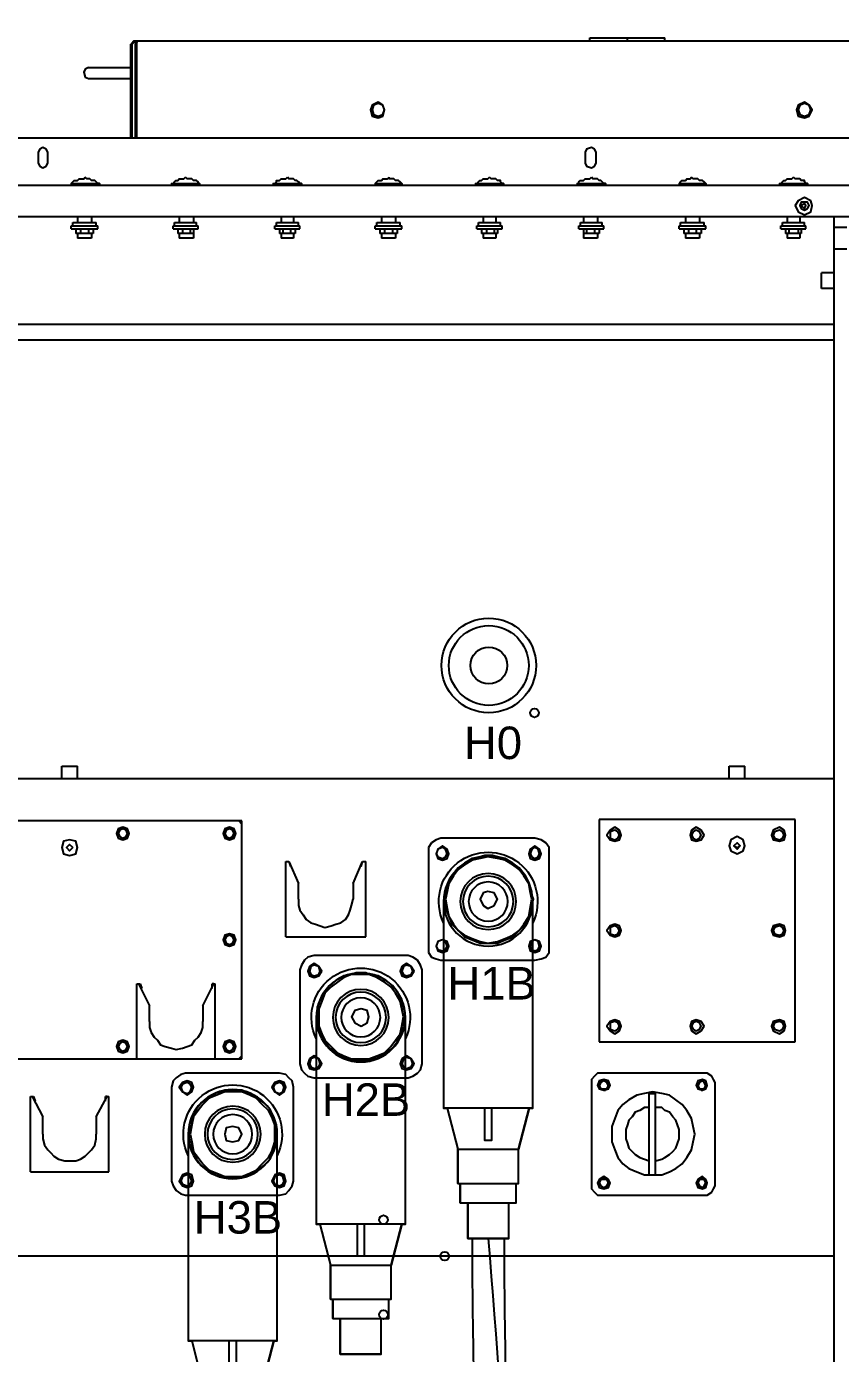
# Model space of a CAD drawing. Header units: feet. Extents: x -17 to 453, y -41 to 31.
# Drawn here: x 22.675 to 23.975, y 18.319 to 20.438 of the extents above; entities that cross this region are included whole.
import ezdxf
from ezdxf.enums import TextEntityAlignment as Align

# ---------------------------------------------------------------- set-up
doc = ezdxf.new("R2018")
doc.units = ezdxf.units.FT
doc.header["$MEASUREMENT"] = 0
for name, color, linetype in [('1', 7, 'Continuous'), ('E-CABL-ACMV', 1, 'AC_CABLE'), ('E-CABL-GND', 3, 'Continuous'), ('E-DETL', 1, 'Continuous'), ('E-EQPM', 253, 'Continuous'), ('E-EQPM-HRDW', 16, 'Continuous'), ('G-ANNO-DIMS', 1, 'Continuous'), ('G-ANNO-TEXT', 1, 'Continuous')]:
    doc.layers.add(name, color=color, linetype=linetype)
doc.styles.add('NEI-A', font='arial.ttf')
doc.styles.get("Standard").update_dxf_attribs({"font": 'arial.ttf'})
doc.linetypes.add('AC_CABLE', pattern='A,1,-0.2,["AC",Standard,S=0.1,R=0,X=-0.1,Y=-0.05],-0.2', length=1.4)

# ---------------------------------------------------------------- blocks, each defined once
blk = doc.blocks.new('A$C2E00526A')
at = {"layer": 'E-EQPM', "linetype": 'Continuous'}
for points in [[(50.099, 102.396), (50.099, 102.512)], [(50.099, 102.512), (52.876, 102.512)], [(51.487, 102.396), (51.487, 102.512)], [(51.487, 102.396), (51.487, 102.512)], [(52.876, 102.396), (52.876, 102.512)], [(33.264, 102.396), (33.264, 102.396), (33.149, 102.28)], [(33.149, 98.809), (33.149, 102.28)], [(33.264, 102.338), (33.264, 102.338), (33.206, 102.28)], [(33.206, 98.809), (33.206, 102.28)], [(33.264, 102.396), (66.991, 102.396)], [(33.38, 102.338), (33.264, 102.338)], [(33.322, 102.338), (33.322, 102.28)], [(33.322, 98.809), (33.322, 102.28)], [(33.38, 102.396), (33.38, 102.338)], [(33.38, 98.809), (33.38, 102.338)], [(50.099, 102.396), (52.876, 102.396)], [(50.504, 102.396), (50.504, 102.396)], [(52.471, 102.396), (52.471, 102.396)], [(31.587, 101.413), (31.587, 101.413), (31.471, 101.355), (31.413, 101.239), (31.471, 101.065), (31.587, 101.008)], [(31.587, 101.413), (33.149, 101.413)], [(31.587, 101.008), (33.149, 101.008)], [(42.52, 99.851), (42.52, 99.851), (42.463, 100.024), (42.289, 100.14), (42.058, 100.024), (42, 99.851), (42.058, 99.619), (42.289, 99.561), (42.463, 99.619), (42.52, 99.851)], [(42.52, 99.851), (42.52, 99.851), (42.463, 100.024), (42.289, 100.082), (42.115, 100.024), (42.058, 99.851), (42.115, 99.677), (42.289, 99.619), (42.463, 99.677), (42.52, 99.851)], [(58.314, 99.851), (58.314, 99.851), (58.198, 100.024), (58.024, 100.14), (57.793, 100.024), (57.735, 99.851), (57.793, 99.619), (58.024, 99.561), (58.198, 99.619), (58.314, 99.851)], [(58.256, 99.851), (58.256, 99.851), (58.198, 100.024), (58.024, 100.082), (57.851, 100.024), (57.793, 99.851), (57.851, 99.677), (58.024, 99.619), (58.198, 99.677), (58.256, 99.851)], [(91.578, 98.809), (8.678, 98.809)], [(30.082, 98.289), (30.082, 98.289), (30.025, 98.404), (29.909, 98.462), (29.793, 98.404), (29.735, 98.289)], [(29.735, 98.289), (29.735, 97.884)], [(30.082, 97.884), (30.082, 98.289)], [(50.33, 98.289), (50.33, 98.289), (50.272, 98.404), (50.157, 98.462), (49.983, 98.404), (49.925, 98.289)], [(49.925, 98.289), (49.925, 97.884)], [(50.33, 97.884), (50.33, 98.289)], [(29.735, 97.884), (29.735, 97.884), (29.793, 97.768), (29.909, 97.71), (30.025, 97.768), (30.082, 97.884)], [(49.925, 97.884), (49.925, 97.884), (49.983, 97.768), (50.157, 97.71), (50.272, 97.768), (50.33, 97.884)], [(11.859, 97.074), (88.396, 97.074)], [(30.95, 97.132), (30.95, 97.132), (30.95, 97.132), (31.008, 97.189), (31.066, 97.247), (31.124, 97.247), (31.182, 97.247), (31.239, 97.305), (31.297, 97.305), (31.355, 97.305), (31.413, 97.305), (31.471, 97.363)], [(30.95, 97.132), (30.95, 97.074)], [(30.95, 97.132), (31.992, 97.132)], [(31.992, 97.132), (31.992, 97.132), (31.934, 97.132), (31.876, 97.189), (31.818, 97.247), (31.76, 97.247), (31.702, 97.247), (31.644, 97.305), (31.644, 97.305), (31.587, 97.305), (31.529, 97.305), (31.471, 97.363)], [(31.992, 97.132), (31.992, 97.074)], [(34.653, 97.132), (34.653, 97.132), (34.711, 97.132), (34.768, 97.189), (34.826, 97.247), (34.884, 97.247), (34.884, 97.247), (34.942, 97.305), (35, 97.305), (35.058, 97.305), (35.115, 97.305), (35.173, 97.363)], [(34.653, 97.132), (34.653, 97.074)], [(34.653, 97.132), (35.694, 97.132)], [(35.694, 97.132), (35.694, 97.132), (35.636, 97.132), (35.636, 97.189), (35.578, 97.247), (35.52, 97.247), (35.463, 97.247), (35.405, 97.305), (35.347, 97.305), (35.289, 97.305), (35.231, 97.305), (35.173, 97.363)], [(35.694, 97.132), (35.694, 97.074)], [(38.413, 97.132), (38.413, 97.132), (38.471, 97.132), (38.529, 97.189), (38.529, 97.247), (38.587, 97.247), (38.644, 97.247), (38.702, 97.305), (38.76, 97.305), (38.818, 97.305), (38.876, 97.305), (38.934, 97.363)], [(38.413, 97.132), (38.413, 97.074)], [(38.413, 97.132), (39.454, 97.132)], [(39.454, 97.132), (39.454, 97.132), (39.396, 97.132), (39.339, 97.189), (39.281, 97.247), (39.281, 97.247), (39.223, 97.247), (39.165, 97.305), (39.107, 97.305), (39.049, 97.305), (38.991, 97.305), (38.934, 97.363)], [(39.454, 97.132), (39.454, 97.074)], [(42.173, 97.132), (42.173, 97.132), (42.173, 97.132), (42.231, 97.189), (42.289, 97.247), (42.347, 97.247), (42.405, 97.247), (42.463, 97.305), (42.52, 97.305), (42.578, 97.305), (42.636, 97.305), (42.694, 97.363)], [(42.173, 97.132), (42.173, 97.074)], [(42.173, 97.132), (43.157, 97.132)], [(43.157, 97.132), (43.157, 97.132), (43.157, 97.132), (43.099, 97.189), (43.041, 97.247), (42.983, 97.247), (42.925, 97.247), (42.867, 97.305), (42.81, 97.305), (42.752, 97.305), (42.694, 97.305), (42.694, 97.363)], [(43.157, 97.132), (43.157, 97.074)], [(45.876, 97.132), (45.876, 97.132), (45.934, 97.132), (45.991, 97.189), (46.049, 97.247), (46.049, 97.247), (46.107, 97.247), (46.165, 97.305), (46.223, 97.305), (46.281, 97.305), (46.339, 97.305), (46.396, 97.363)], [(45.876, 97.132), (45.876, 97.074)], [(45.876, 97.132), (46.917, 97.132)], [(46.917, 97.132), (46.917, 97.132), (46.859, 97.132), (46.801, 97.189), (46.801, 97.247), (46.743, 97.247), (46.686, 97.247), (46.628, 97.305), (46.57, 97.305), (46.512, 97.305), (46.454, 97.305), (46.396, 97.363)], [(46.917, 97.132), (46.917, 97.074)], [(49.636, 97.132), (49.636, 97.132), (49.694, 97.132), (49.694, 97.189), (49.752, 97.247), (49.81, 97.247), (49.867, 97.247), (49.925, 97.305), (49.983, 97.305), (50.041, 97.305), (50.099, 97.305), (50.157, 97.363)], [(49.636, 97.132), (49.636, 97.074)], [(49.636, 97.132), (50.677, 97.132)], [(50.677, 97.132), (50.677, 97.132), (50.62, 97.132), (50.562, 97.189), (50.504, 97.247), (50.446, 97.247), (50.446, 97.247), (50.388, 97.305), (50.33, 97.305), (50.272, 97.305), (50.215, 97.305), (50.157, 97.363)], [(50.677, 97.132), (50.677, 97.074)], [(53.396, 97.132), (53.396, 97.132), (53.396, 97.132), (53.454, 97.189), (53.512, 97.247), (53.57, 97.247), (53.628, 97.247), (53.686, 97.305), (53.743, 97.305), (53.743, 97.305), (53.801, 97.305), (53.859, 97.363)], [(53.396, 97.132), (53.396, 97.074)], [(53.396, 97.132), (54.38, 97.132)], [(54.38, 97.132), (54.38, 97.132), (54.38, 97.132), (54.322, 97.189), (54.264, 97.247), (54.206, 97.247), (54.148, 97.247), (54.091, 97.305), (54.033, 97.305), (53.975, 97.305), (53.917, 97.305), (53.859, 97.363)], [(54.38, 97.132), (54.38, 97.074)], [(57.099, 97.132), (57.099, 97.132), (57.157, 97.132), (57.215, 97.189), (57.272, 97.247), (57.272, 97.247), (57.33, 97.247), (57.388, 97.305), (57.446, 97.305), (57.504, 97.305), (57.562, 97.305), (57.619, 97.363)], [(57.099, 97.132), (57.099, 97.074)], [(57.099, 97.132), (58.14, 97.132)], [(58.14, 97.132), (58.14, 97.132), (58.082, 97.132), (58.024, 97.189), (58.024, 97.247), (57.967, 97.247), (57.909, 97.247), (57.851, 97.305), (57.793, 97.305), (57.735, 97.305), (57.677, 97.305), (57.619, 97.363)], [(58.14, 97.132), (58.14, 97.074)], [(58.314, 96.322), (58.314, 96.322), (58.256, 96.495), (58.024, 96.611), (57.793, 96.495), (57.677, 96.322), (57.793, 96.09), (58.024, 95.975), (58.256, 96.09), (58.314, 96.322)], [(58.198, 96.322), (58.198, 96.322), (58.14, 96.437), (58.024, 96.437), (57.909, 96.437), (57.851, 96.322), (57.909, 96.206), (58.024, 96.148), (58.14, 96.206), (58.198, 96.322)], [(58.082, 96.322), (58.082, 96.322), (58.024, 96.38), (57.909, 96.322), (58.024, 96.206), (58.082, 96.322)], [(11.917, 95.917), (88.338, 95.917)], [(31.008, 95.57), (31.008, 95.685)], [(31.008, 95.685), (31.876, 95.685)], [(31.182, 95.917), (31.182, 95.685)], [(31.702, 95.917), (31.702, 95.685)], [(31.876, 95.57), (31.876, 95.685)], [(34.768, 95.57), (34.768, 95.685)], [(34.768, 95.685), (35.578, 95.685)], [(34.942, 95.917), (34.942, 95.685)], [(35.463, 95.917), (35.463, 95.685)], [(35.578, 95.57), (35.578, 95.685)], [(38.529, 95.57), (38.529, 95.685)], [(38.529, 95.685), (39.339, 95.685)], [(38.702, 95.917), (38.702, 95.685)], [(39.165, 95.917), (39.165, 95.685)], [(39.339, 95.57), (39.339, 95.685)], [(42.231, 95.57), (42.231, 95.685)], [(42.231, 95.685), (43.099, 95.685)], [(42.405, 95.917), (42.405, 95.685)], [(42.925, 95.917), (42.925, 95.685)], [(43.099, 95.57), (43.099, 95.685)], [(45.991, 95.57), (45.991, 95.685)], [(45.991, 95.685), (46.801, 95.685)], [(46.165, 95.917), (46.165, 95.685)], [(46.628, 95.917), (46.628, 95.685)], [(46.801, 95.57), (46.801, 95.685)], [(49.752, 95.57), (49.752, 95.685)], [(49.752, 95.685), (50.562, 95.685)], [(49.867, 95.917), (49.867, 95.685)], [(50.388, 95.917), (50.388, 95.685)], [(50.562, 95.57), (50.562, 95.685)], [(53.454, 95.57), (53.454, 95.685)], [(53.454, 95.685), (54.322, 95.685)], [(53.628, 95.917), (53.628, 95.685)], [(54.148, 95.917), (54.148, 95.685)], [(54.322, 95.57), (54.322, 95.685)], [(57.215, 95.57), (57.215, 95.685)], [(57.215, 95.685), (58.024, 95.685)], [(57.388, 95.917), (57.388, 95.685)], [(57.851, 95.917), (57.851, 95.685)], [(58.024, 95.57), (58.024, 95.685)], [(59.124, 0.289), (59.124, 95.917)], [(30.95, 95.454), (30.95, 95.57)], [(30.95, 95.57), (31.934, 95.57)], [(30.95, 95.454), (31.934, 95.454)], [(31.124, 95.454), (31.124, 95.28)], [(31.76, 95.28), (31.124, 95.28)], [(31.182, 95.28), (31.182, 95.107)], [(31.702, 95.107), (31.182, 95.107)], [(31.297, 95.454), (31.297, 95.28)], [(31.587, 95.454), (31.587, 95.28)], [(31.702, 95.28), (31.702, 95.107)], [(31.76, 95.454), (31.76, 95.28)], [(31.934, 95.454), (31.934, 95.57)], [(34.711, 95.454), (34.711, 95.57)], [(34.711, 95.57), (35.636, 95.57)], [(34.711, 95.454), (35.636, 95.454)], [(34.884, 95.454), (34.884, 95.28)], [(35.463, 95.28), (34.884, 95.28)], [(34.942, 95.28), (34.942, 95.107)], [(35.463, 95.107), (34.942, 95.107)], [(35.058, 95.454), (35.058, 95.28)], [(35.347, 95.454), (35.347, 95.28)], [(35.463, 95.454), (35.463, 95.28)], [(35.463, 95.28), (35.463, 95.107)], [(35.636, 95.454), (35.636, 95.57)], [(38.471, 95.454), (38.471, 95.57)], [(38.471, 95.57), (39.396, 95.57)], [(38.471, 95.454), (39.396, 95.454)], [(38.644, 95.454), (38.644, 95.28)], [(39.223, 95.28), (38.644, 95.28)], [(38.702, 95.28), (38.702, 95.107)], [(39.165, 95.107), (38.702, 95.107)], [(38.76, 95.454), (38.76, 95.28)], [(39.049, 95.454), (39.049, 95.28)], [(39.165, 95.28), (39.165, 95.107)], [(39.223, 95.454), (39.223, 95.28)], [(39.396, 95.454), (39.396, 95.57)], [(42.173, 95.454), (42.173, 95.57)], [(42.173, 95.57), (43.157, 95.57)], [(42.173, 95.454), (43.157, 95.454)], [(42.347, 95.454), (42.347, 95.28)], [(42.983, 95.28), (42.347, 95.28)], [(42.405, 95.28), (42.405, 95.107)], [(42.925, 95.107), (42.405, 95.107)], [(42.52, 95.454), (42.52, 95.28)], [(42.81, 95.454), (42.81, 95.28)], [(42.925, 95.28), (42.925, 95.107)], [(42.983, 95.454), (42.983, 95.28)], [(43.157, 95.454), (43.157, 95.57)], [(45.934, 95.454), (45.934, 95.57)], [(45.934, 95.57), (46.859, 95.57)], [(45.934, 95.454), (46.859, 95.454)], [(46.107, 95.454), (46.107, 95.28)], [(46.686, 95.28), (46.107, 95.28)], [(46.165, 95.28), (46.165, 95.107)], [(46.628, 95.107), (46.165, 95.107)], [(46.281, 95.454), (46.281, 95.28)], [(46.57, 95.454), (46.57, 95.28)], [(46.628, 95.28), (46.628, 95.107)], [(46.686, 95.454), (46.686, 95.28)], [(46.859, 95.454), (46.859, 95.57)], [(49.694, 95.454), (49.694, 95.57)], [(49.694, 95.57), (50.62, 95.57)], [(49.694, 95.454), (50.62, 95.454)], [(49.867, 95.454), (49.867, 95.28)], [(49.867, 95.28), (49.867, 95.107)], [(50.446, 95.28), (49.867, 95.28)], [(50.388, 95.107), (49.867, 95.107)], [(49.983, 95.454), (49.983, 95.28)], [(50.272, 95.454), (50.272, 95.28)], [(50.388, 95.28), (50.388, 95.107)], [(50.446, 95.454), (50.446, 95.28)], [(50.62, 95.454), (50.62, 95.57)], [(53.396, 95.454), (53.396, 95.57)], [(53.396, 95.57), (54.38, 95.57)], [(53.396, 95.454), (54.38, 95.454)], [(53.57, 95.454), (53.57, 95.28)], [(54.206, 95.28), (53.57, 95.28)], [(53.628, 95.28), (53.628, 95.107)], [(54.148, 95.107), (53.628, 95.107)], [(53.743, 95.454), (53.743, 95.28)], [(54.033, 95.454), (54.033, 95.28)], [(54.148, 95.28), (54.148, 95.107)], [(54.206, 95.454), (54.206, 95.28)], [(54.38, 95.454), (54.38, 95.57)], [(57.157, 95.454), (57.157, 95.57)], [(57.157, 95.57), (58.082, 95.57)], [(57.157, 95.454), (58.082, 95.454)], [(57.33, 95.454), (57.33, 95.28)], [(57.909, 95.28), (57.33, 95.28)], [(57.388, 95.28), (57.388, 95.107)], [(57.851, 95.107), (57.388, 95.107)], [(57.446, 95.454), (57.446, 95.28)], [(57.793, 95.454), (57.793, 95.28)], [(57.851, 95.28), (57.851, 95.107)], [(57.909, 95.454), (57.909, 95.28)], [(58.082, 95.454), (58.082, 95.57)], [(59.586, 95.512), (59.124, 95.512)], [(59.586, 94.702), (59.124, 94.702)], [(58.661, 93.256), (58.661, 93.834)], [(59.124, 93.834), (58.661, 93.834)], [(59.124, 93.256), (58.661, 93.256)], [(59.124, 91.925), (13.479, 91.925)], [(59.124, 91.347), (13.479, 91.347)], [(30.603, 75.148), (30.603, 75.611)], [(30.603, 75.611), (31.182, 75.611)], [(31.182, 75.148), (31.182, 75.611)], [(55.248, 75.148), (55.248, 75.611)], [(55.248, 75.611), (55.826, 75.611)], [(55.826, 75.148), (55.826, 75.611)], [(11.744, 75.148), (59.124, 75.148)], [(37.256, 73.586), (24.587, 73.586)], [(37.256, 73.471), (37.14, 73.586)], [(37.256, 73.528), (37.256, 73.528), (37.256, 73.586)], [(37.256, 64.793), (37.256, 73.528)], [(50.446, 73.644), (50.446, 65.429)], [(57.677, 73.644), (50.446, 73.644)], [(57.677, 65.429), (57.677, 73.644)], [(33.091, 73.124), (33.091, 73.124), (33.033, 73.297), (32.859, 73.355), (32.686, 73.297), (32.628, 73.124), (32.686, 72.95), (32.859, 72.892), (33.033, 72.95), (33.091, 73.124)], [(32.801, 72.95), (32.801, 72.95), (32.859, 72.95), (33.033, 73.008), (33.091, 73.124), (33.033, 73.239), (32.859, 73.297), (32.744, 73.239), (32.686, 73.124), (32.686, 73.066)], [(33.033, 73.124), (33.033, 73.124), (32.975, 73.239), (32.859, 73.297), (32.744, 73.239), (32.686, 73.124), (32.744, 73.008), (32.859, 72.95), (32.975, 73.008), (33.033, 73.124)], [(37.025, 73.124), (37.025, 73.124), (36.967, 73.297), (36.793, 73.355), (36.62, 73.297), (36.562, 73.124), (36.62, 72.95), (36.793, 72.892), (36.967, 72.95), (37.025, 73.124)], [(36.735, 72.95), (36.735, 72.95), (36.793, 72.95), (36.967, 73.008), (37.025, 73.124), (36.967, 73.239), (36.793, 73.297), (36.677, 73.239), (36.62, 73.124), (36.62, 73.066)], [(36.967, 73.124), (36.967, 73.124), (36.909, 73.239), (36.793, 73.297), (36.677, 73.239), (36.62, 73.124), (36.677, 73.008), (36.793, 72.95), (36.909, 73.008), (36.967, 73.124)], [(51.256, 73.066), (51.256, 73.066), (51.198, 73.239), (51.024, 73.355), (50.851, 73.239), (50.735, 73.066), (50.851, 72.892), (51.024, 72.834), (51.198, 72.892), (51.256, 73.066)], [(51.198, 73.066), (51.198, 73.066), (51.14, 73.181), (51.024, 73.239), (50.851, 73.181), (50.851, 73.066), (50.851, 72.95), (51.024, 72.892), (51.14, 72.95), (51.198, 73.066)], [(54.322, 73.066), (54.322, 73.066), (54.206, 73.239), (54.033, 73.355), (53.859, 73.239), (53.801, 73.066), (53.859, 72.892), (54.033, 72.834), (54.206, 72.892), (54.322, 73.066)], [(54.206, 73.066), (54.206, 73.066), (54.148, 73.181), (54.033, 73.239), (53.917, 73.181), (53.859, 73.066), (53.917, 72.95), (54.033, 72.892), (54.148, 72.95), (54.206, 73.066)], [(57.33, 73.066), (57.33, 73.066), (57.272, 73.239), (57.099, 73.355), (56.867, 73.239), (56.81, 73.066), (56.867, 72.892), (57.099, 72.834), (57.272, 72.892), (57.33, 73.066)], [(57.272, 73.066), (57.272, 73.066), (57.215, 73.181), (57.099, 73.239), (56.925, 73.181), (56.867, 73.066), (56.925, 72.95), (57.099, 72.892), (57.215, 72.95), (57.272, 73.066)], [(31.182, 72.603), (31.182, 72.603), (31.124, 72.834), (30.892, 72.892), (30.661, 72.834), (30.603, 72.603), (30.661, 72.371), (30.892, 72.314), (31.124, 72.371), (31.182, 72.603)], [(31.008, 72.603), (31.008, 72.603), (30.892, 72.719), (30.777, 72.603), (30.892, 72.487), (31.008, 72.603)], [(31.008, 72.603), (31.008, 72.603), (30.892, 72.719), (30.777, 72.603), (30.892, 72.487), (31.008, 72.603)], [(44.603, 72.95), (44.603, 72.95), (44.429, 72.892), (44.256, 72.776), (44.14, 72.603), (44.14, 72.429)], [(44.892, 72.371), (44.892, 72.371), (44.834, 72.545), (44.661, 72.661), (44.487, 72.545), (44.429, 72.371), (44.487, 72.198), (44.661, 72.14), (44.834, 72.198), (44.892, 72.371)], [(44.834, 72.371), (44.834, 72.371), (44.777, 72.545), (44.661, 72.603), (44.487, 72.545), (44.429, 72.371), (44.487, 72.256), (44.661, 72.198), (44.777, 72.256), (44.834, 72.371)], [(48.074, 72.95), (44.603, 72.95)], [(48.305, 72.371), (48.305, 72.371), (48.248, 72.545), (48.074, 72.661), (47.901, 72.545), (47.843, 72.371), (47.901, 72.198), (48.074, 72.14), (48.248, 72.198), (48.305, 72.371)], [(48.248, 72.371), (48.248, 72.371), (48.19, 72.545), (48.074, 72.603), (47.958, 72.545), (47.901, 72.371), (47.958, 72.256), (48.074, 72.198), (48.19, 72.256), (48.248, 72.371)], [(48.595, 72.429), (48.595, 72.429), (48.595, 72.603), (48.479, 72.776), (48.305, 72.892), (48.074, 72.95)], [(55.826, 72.661), (55.826, 72.661), (55.768, 72.892), (55.537, 73.008), (55.305, 72.892), (55.248, 72.661), (55.305, 72.487), (55.537, 72.371), (55.768, 72.487), (55.826, 72.661)], [(55.653, 72.661), (55.653, 72.661), (55.537, 72.776), (55.421, 72.661), (55.537, 72.545), (55.653, 72.661)], [(55.653, 72.661), (55.653, 72.661), (55.537, 72.776), (55.421, 72.661), (55.537, 72.603), (55.653, 72.661)], [(38.876, 69.305), (38.876, 72.082)], [(38.876, 72.082), (38.991, 72.082)], [(38.991, 72.082), (39.049, 71.909)], [(38.991, 72.082), (38.991, 72.082)], [(38.991, 72.082), (39.339, 71.272)], [(41.363, 71.272), (41.71, 72.082)], [(41.653, 71.909), (41.71, 72.082)], [(41.71, 72.082), (41.71, 72.082)], [(41.71, 72.082), (41.826, 72.082)], [(41.826, 69.305), (41.826, 72.082)], [(44.14, 72.429), (44.14, 68.958)], [(48.016, 70.694), (48.016, 70.694), (47.958, 70.867), (47.958, 70.983), (47.843, 71.33), (47.727, 71.562), (47.496, 71.851), (47.264, 72.024), (46.975, 72.198), (46.686, 72.256), (46.512, 72.314), (46.339, 72.314), (46.223, 72.314), (46.049, 72.256), (45.76, 72.198), (45.471, 72.024), (45.239, 71.851), (45.008, 71.562), (44.892, 71.33), (44.777, 70.983), (44.777, 70.867), (44.719, 70.694), (44.777, 70.52), (44.777, 70.347), (44.892, 70.057), (45.008, 69.768), (45.239, 69.537), (45.471, 69.305), (45.76, 69.19), (46.049, 69.074), (46.223, 69.074), (46.339, 69.074), (46.512, 69.074), (46.686, 69.074), (46.975, 69.19), (47.264, 69.305), (47.496, 69.537), (47.727, 69.768), (47.843, 70.057), (47.958, 70.347), (47.958, 70.52), (48.016, 70.694)], [(47.958, 70.694), (47.958, 70.694), (47.901, 70.983), (47.843, 71.272), (47.669, 71.562), (47.496, 71.793), (47.264, 71.966), (46.975, 72.14), (46.686, 72.198), (46.339, 72.256), (46.049, 72.198), (45.76, 72.14), (45.471, 71.966), (45.239, 71.793), (45.066, 71.562), (44.892, 71.272), (44.834, 70.983), (44.777, 70.694), (44.834, 70.347), (44.892, 70.057), (45.066, 69.768), (45.239, 69.537), (45.471, 69.363), (45.76, 69.247), (46.049, 69.132), (46.339, 69.074), (46.686, 69.132), (46.975, 69.247), (47.264, 69.363), (47.496, 69.537), (47.669, 69.768), (47.843, 70.057), (47.901, 70.347), (47.958, 70.694)], [(48.595, 68.958), (48.595, 72.429)], [(39.339, 70.694), (39.339, 71.272)], [(41.363, 71.272), (41.363, 70.694)], [(39.339, 70.694), (39.339, 70.694), (39.339, 70.462), (39.396, 70.289), (39.512, 70.115), (39.628, 69.942), (39.801, 69.826), (39.975, 69.768), (40.148, 69.71), (40.322, 69.652), (40.553, 69.71), (40.727, 69.768), (40.901, 69.826), (41.074, 69.942), (41.19, 70.115), (41.248, 70.289), (41.306, 70.462), (41.363, 70.694)], [(46.686, 70.694), (46.686, 70.694), (46.57, 70.925), (46.339, 70.983), (46.165, 70.925), (46.049, 70.694), (46.165, 70.462), (46.339, 70.347), (46.57, 70.462), (46.686, 70.694)], [(51.256, 69.537), (51.256, 69.537), (51.198, 69.71), (51.024, 69.768), (50.851, 69.71), (50.735, 69.537), (50.851, 69.363), (51.024, 69.305), (51.198, 69.363), (51.256, 69.537)], [(51.198, 69.537), (51.198, 69.537), (51.14, 69.652), (51.024, 69.71), (50.851, 69.652), (50.851, 69.537), (50.851, 69.421), (51.024, 69.363), (51.14, 69.421), (51.198, 69.537)], [(57.33, 69.537), (57.33, 69.537), (57.272, 69.71), (57.099, 69.768), (56.867, 69.71), (56.81, 69.537), (56.867, 69.363), (57.099, 69.305), (57.272, 69.363), (57.33, 69.537)], [(57.272, 69.537), (57.272, 69.537), (57.215, 69.652), (57.099, 69.71), (56.925, 69.652), (56.867, 69.537), (56.925, 69.421), (57.099, 69.363), (57.215, 69.421), (57.272, 69.537)], [(37.025, 69.19), (37.025, 69.19), (36.967, 69.363), (36.793, 69.421), (36.62, 69.363), (36.562, 69.19), (36.62, 69.016), (36.793, 68.958), (36.967, 69.016), (37.025, 69.19)], [(36.735, 69.016), (36.735, 69.016), (36.793, 68.958), (36.967, 69.016), (37.025, 69.19), (36.967, 69.305), (36.793, 69.363), (36.677, 69.305), (36.62, 69.19), (36.62, 69.132)], [(36.967, 69.19), (36.967, 69.19), (36.909, 69.305), (36.793, 69.363), (36.677, 69.305), (36.62, 69.19), (36.677, 69.074), (36.793, 69.016), (36.909, 69.074), (36.967, 69.19)], [(38.876, 69.305), (41.826, 69.305)], [(44.892, 68.958), (44.892, 68.958), (44.834, 69.132), (44.661, 69.19), (44.487, 69.132), (44.429, 68.958), (44.487, 68.785), (44.661, 68.727), (44.834, 68.785), (44.892, 68.958)], [(44.834, 68.958), (44.834, 68.958), (44.777, 69.132), (44.661, 69.19), (44.487, 69.132), (44.429, 68.958), (44.487, 68.843), (44.661, 68.785), (44.777, 68.843), (44.834, 68.958)], [(48.305, 68.958), (48.305, 68.958), (48.248, 69.132), (48.074, 69.19), (47.901, 69.132), (47.843, 68.958), (47.901, 68.785), (48.074, 68.727), (48.248, 68.785), (48.305, 68.958)], [(48.248, 68.958), (48.248, 68.958), (48.19, 69.132), (48.074, 69.19), (47.958, 69.132), (47.901, 68.958), (47.958, 68.843), (48.074, 68.785), (48.19, 68.843), (48.248, 68.958)], [(44.14, 68.958), (44.14, 68.958), (44.14, 68.727), (44.256, 68.553), (44.429, 68.495), (44.603, 68.438)], [(48.074, 68.438), (48.074, 68.438), (48.305, 68.495), (48.479, 68.553), (48.595, 68.727), (48.595, 68.958)], [(39.917, 68.611), (39.917, 68.611), (39.686, 68.553), (39.57, 68.438), (39.454, 68.264), (39.396, 68.09)], [(40.206, 68.033), (40.206, 68.033), (40.091, 68.206), (39.917, 68.322), (39.744, 68.206), (39.686, 68.033), (39.744, 67.859), (39.917, 67.801), (40.091, 67.859), (40.206, 68.033)], [(40.148, 68.033), (40.148, 68.033), (40.091, 68.206), (39.917, 68.264), (39.801, 68.206), (39.744, 68.033), (39.801, 67.917), (39.917, 67.859), (40.091, 67.917), (40.148, 68.033)], [(43.388, 68.611), (39.917, 68.611)], [(43.62, 68.033), (43.62, 68.033), (43.504, 68.206), (43.33, 68.322), (43.157, 68.206), (43.099, 68.033), (43.157, 67.859), (43.33, 67.801), (43.504, 67.859), (43.62, 68.033)], [(43.562, 68.033), (43.562, 68.033), (43.504, 68.206), (43.33, 68.264), (43.215, 68.206), (43.157, 68.033), (43.215, 67.917), (43.33, 67.859), (43.504, 67.917), (43.562, 68.033)], [(43.909, 68.09), (43.909, 68.09), (43.851, 68.264), (43.735, 68.438), (43.562, 68.553), (43.388, 68.611)], [(44.603, 68.438), (48.074, 68.438)], [(39.396, 68.09), (39.396, 64.619)], [(43.272, 66.355), (43.272, 66.355), (43.272, 66.529), (43.215, 66.702), (43.157, 66.991), (42.983, 67.281), (42.81, 67.512), (42.578, 67.686), (42.289, 67.859), (41.942, 67.917), (41.826, 67.975), (41.653, 67.975), (41.479, 67.975), (41.306, 67.917), (41.016, 67.859), (40.727, 67.686), (40.496, 67.512), (40.322, 67.281), (40.148, 66.991), (40.033, 66.702), (40.033, 66.529), (40.033, 66.355), (40.033, 66.181), (40.033, 66.008), (40.148, 65.719), (40.322, 65.429), (40.496, 65.198), (40.727, 65.024), (41.016, 64.851), (41.306, 64.735), (41.479, 64.735), (41.653, 64.735), (41.826, 64.735), (41.942, 64.735), (42.289, 64.851), (42.578, 65.024), (42.81, 65.198), (42.983, 65.429), (43.157, 65.719), (43.215, 66.008), (43.272, 66.181), (43.272, 66.355)], [(43.215, 66.355), (43.215, 66.355), (43.157, 66.644), (43.099, 66.933), (42.925, 67.223), (42.752, 67.454), (42.52, 67.628), (42.231, 67.801), (41.942, 67.917), (41.653, 67.917), (41.306, 67.917), (41.016, 67.801), (40.785, 67.628), (40.553, 67.454), (40.322, 67.223), (40.206, 66.933), (40.091, 66.644), (40.091, 66.355), (40.091, 66.008), (40.206, 65.719), (40.322, 65.487), (40.553, 65.256), (40.785, 65.024), (41.016, 64.909), (41.306, 64.793), (41.653, 64.793), (41.942, 64.793), (42.231, 64.909), (42.52, 65.024), (42.752, 65.256), (42.925, 65.487), (43.099, 65.719), (43.157, 66.008), (43.215, 66.355)], [(43.909, 64.619), (43.909, 68.09)], [(33.38, 64.793), (33.38, 67.57)], [(33.38, 67.57), (33.438, 67.57)], [(33.438, 67.57), (33.496, 67.57)], [(33.438, 67.57), (33.843, 66.76)], [(33.496, 67.57), (33.553, 67.396)], [(35.81, 66.76), (36.215, 67.57)], [(36.157, 67.396), (36.157, 67.57)], [(36.215, 67.57), (36.157, 67.57)], [(36.215, 67.57), (36.272, 67.57)], [(36.272, 64.793), (36.272, 67.57)], [(33.843, 66.181), (33.843, 66.76)], [(35.81, 66.76), (35.81, 66.181)], [(33.843, 66.181), (33.843, 66.181), (33.843, 65.95), (33.901, 65.776), (34.016, 65.603), (34.132, 65.487), (34.248, 65.314), (34.421, 65.256), (34.653, 65.198), (34.826, 65.14), (35.058, 65.198), (35.231, 65.256), (35.405, 65.314), (35.52, 65.487), (35.636, 65.603), (35.752, 65.776), (35.81, 65.95), (35.81, 66.181)], [(41.942, 66.355), (41.942, 66.355), (41.884, 66.586), (41.653, 66.644), (41.421, 66.586), (41.306, 66.355), (41.421, 66.124), (41.653, 66.008), (41.884, 66.124), (41.942, 66.355)], [(51.256, 66.008), (51.256, 66.008), (51.198, 66.181), (51.024, 66.239), (50.851, 66.181), (50.735, 66.008), (50.851, 65.834), (51.024, 65.719), (51.198, 65.834), (51.256, 66.008)], [(51.198, 66.008), (51.198, 66.008), (51.14, 66.124), (51.024, 66.181), (50.851, 66.124), (50.851, 66.008), (50.851, 65.892), (51.024, 65.834), (51.14, 65.892), (51.198, 66.008)], [(54.322, 66.008), (54.322, 66.008), (54.206, 66.181), (54.033, 66.239), (53.859, 66.181), (53.801, 66.008), (53.859, 65.834), (54.033, 65.719), (54.206, 65.834), (54.322, 66.008)], [(54.206, 66.008), (54.206, 66.008), (54.148, 66.124), (54.033, 66.181), (53.917, 66.124), (53.859, 66.008), (53.917, 65.892), (54.033, 65.834), (54.148, 65.892), (54.206, 66.008)], [(57.33, 66.008), (57.33, 66.008), (57.272, 66.181), (57.099, 66.239), (56.867, 66.181), (56.81, 66.008), (56.867, 65.834), (57.099, 65.719), (57.272, 65.834), (57.33, 66.008)], [(57.272, 66.008), (57.272, 66.008), (57.215, 66.124), (57.099, 66.181), (56.925, 66.124), (56.867, 66.008), (56.925, 65.892), (57.099, 65.834), (57.215, 65.892), (57.272, 66.008)], [(33.091, 65.256), (33.091, 65.256), (33.033, 65.429), (32.859, 65.487), (32.686, 65.429), (32.628, 65.256), (32.686, 65.082), (32.859, 65.024), (33.033, 65.082), (33.091, 65.256)], [(32.801, 65.082), (32.801, 65.082), (32.859, 65.024), (33.033, 65.082), (33.091, 65.256), (33.033, 65.371), (32.859, 65.429), (32.744, 65.371), (32.686, 65.256), (32.686, 65.198)], [(33.033, 65.256), (33.033, 65.256), (32.975, 65.371), (32.859, 65.429), (32.744, 65.371), (32.686, 65.256), (32.744, 65.14), (32.859, 65.082), (32.975, 65.14), (33.033, 65.256)], [(37.025, 65.256), (37.025, 65.256), (36.967, 65.429), (36.793, 65.487), (36.62, 65.429), (36.562, 65.256), (36.62, 65.082), (36.793, 65.024), (36.967, 65.082), (37.025, 65.256)], [(36.735, 65.082), (36.735, 65.082), (36.793, 65.024), (36.967, 65.082), (37.025, 65.256), (36.967, 65.371), (36.793, 65.429), (36.677, 65.371), (36.62, 65.256), (36.62, 65.198)], [(36.967, 65.256), (36.967, 65.256), (36.909, 65.371), (36.793, 65.429), (36.677, 65.371), (36.62, 65.256), (36.677, 65.14), (36.793, 65.082), (36.909, 65.14), (36.967, 65.256)], [(50.446, 65.429), (57.677, 65.429)], [(28.405, 64.793), (33.38, 64.793)], [(33.38, 64.793), (36.272, 64.793)], [(36.272, 64.793), (37.256, 64.793)], [(37.14, 64.793), (37.256, 64.909)], [(37.256, 64.793), (37.256, 64.793), (37.256, 64.793)], [(40.206, 64.619), (40.206, 64.619), (40.091, 64.793), (39.917, 64.909), (39.744, 64.793), (39.686, 64.619), (39.744, 64.446), (39.917, 64.388), (40.091, 64.446), (40.206, 64.619)], [(40.148, 64.619), (40.148, 64.619), (40.091, 64.793), (39.917, 64.851), (39.801, 64.793), (39.744, 64.619), (39.801, 64.504), (39.917, 64.446), (40.091, 64.504), (40.148, 64.619)], [(43.62, 64.619), (43.62, 64.619), (43.504, 64.793), (43.33, 64.909), (43.157, 64.793), (43.099, 64.619), (43.157, 64.446), (43.33, 64.388), (43.504, 64.446), (43.62, 64.619)], [(43.562, 64.619), (43.562, 64.619), (43.504, 64.793), (43.33, 64.851), (43.215, 64.793), (43.157, 64.619), (43.215, 64.504), (43.33, 64.446), (43.504, 64.504), (43.562, 64.619)], [(35.173, 64.272), (35.173, 64.272), (35, 64.214), (34.826, 64.099), (34.711, 63.983), (34.653, 63.752)], [(38.644, 64.272), (35.173, 64.272)], [(39.165, 63.752), (39.165, 63.752), (39.107, 63.983), (38.991, 64.099), (38.876, 64.214), (38.644, 64.272)], [(39.396, 64.619), (39.396, 64.619), (39.454, 64.388), (39.57, 64.272), (39.686, 64.157), (39.917, 64.099)], [(43.388, 64.099), (43.388, 64.099), (43.562, 64.157), (43.735, 64.272), (43.851, 64.388), (43.909, 64.619)], [(50.562, 64.272), (50.562, 64.272), (50.388, 64.272), (50.272, 64.157), (50.157, 64.041), (50.157, 63.925)], [(54.322, 64.272), (50.562, 64.272)], [(54.727, 63.925), (54.727, 63.925), (54.669, 64.041), (54.611, 64.157), (54.438, 64.272), (54.322, 64.272)], [(34.653, 63.752), (34.653, 60.281)], [(35.463, 63.752), (35.463, 63.752), (35.405, 63.925), (35.231, 63.983), (35.058, 63.925), (34.942, 63.752), (35.058, 63.578), (35.231, 63.462), (35.405, 63.578), (35.463, 63.752)], [(35.405, 63.752), (35.405, 63.752), (35.347, 63.867), (35.231, 63.925), (35.058, 63.867), (35, 63.752), (35.058, 63.578), (35.231, 63.52), (35.347, 63.578), (35.405, 63.752)], [(38.876, 63.752), (38.876, 63.752), (38.818, 63.925), (38.644, 63.983), (38.471, 63.925), (38.355, 63.752), (38.471, 63.578), (38.644, 63.462), (38.818, 63.578), (38.876, 63.752)], [(38.818, 63.752), (38.818, 63.752), (38.76, 63.867), (38.644, 63.925), (38.471, 63.867), (38.413, 63.752), (38.471, 63.578), (38.644, 63.52), (38.76, 63.578), (38.818, 63.752)], [(39.165, 60.281), (39.165, 63.752)], [(39.917, 64.099), (43.388, 64.099)], [(50.157, 63.925), (50.157, 60.107)], [(50.851, 63.81), (50.851, 63.81), (50.793, 63.983), (50.62, 64.041), (50.446, 63.983), (50.388, 63.81), (50.446, 63.694), (50.62, 63.636), (50.793, 63.694), (50.851, 63.81)], [(50.793, 63.81), (50.793, 63.81), (50.735, 63.983), (50.62, 64.041), (50.446, 63.983), (50.388, 63.81), (50.446, 63.694), (50.62, 63.636), (50.735, 63.694), (50.793, 63.81)], [(50.793, 63.81), (50.793, 63.81), (50.793, 63.81), (50.735, 63.983), (50.62, 63.983), (50.504, 63.983), (50.446, 63.81), (50.504, 63.694), (50.62, 63.636), (50.677, 63.636)], [(50.793, 63.81), (50.793, 63.81), (50.735, 63.925), (50.62, 63.983), (50.504, 63.925), (50.446, 63.81), (50.504, 63.694), (50.62, 63.694), (50.735, 63.694), (50.793, 63.81)], [(54.438, 63.81), (54.438, 63.81), (54.38, 63.983), (54.264, 64.041), (54.091, 63.983), (54.033, 63.81), (54.091, 63.694), (54.264, 63.636), (54.38, 63.694), (54.438, 63.81)], [(54.438, 63.81), (54.438, 63.81), (54.38, 63.983), (54.264, 64.041), (54.091, 63.983), (54.033, 63.81), (54.091, 63.694), (54.264, 63.636), (54.38, 63.694), (54.438, 63.81)], [(54.206, 63.636), (54.206, 63.636), (54.264, 63.636), (54.38, 63.694), (54.438, 63.81), (54.38, 63.983), (54.264, 63.983), (54.091, 63.983), (54.033, 63.81), (54.091, 63.81)], [(54.38, 63.81), (54.38, 63.81), (54.322, 63.925), (54.264, 63.983), (54.148, 63.925), (54.091, 63.81), (54.148, 63.694), (54.264, 63.694), (54.322, 63.694), (54.38, 63.81)], [(54.727, 60.107), (54.727, 63.925)], [(29.446, 60.628), (29.446, 63.405)], [(29.446, 63.405), (29.504, 63.405)], [(29.504, 63.405), (29.562, 63.405)], [(29.504, 63.405), (29.909, 62.652)], [(29.562, 63.405), (29.62, 63.231)], [(31.876, 62.652), (32.281, 63.405)], [(32.223, 63.231), (32.223, 63.405)], [(32.281, 63.405), (32.223, 63.405)], [(32.281, 63.405), (32.339, 63.405)], [(32.339, 60.628), (32.339, 63.405)], [(38.529, 62.016), (38.529, 62.016), (38.529, 62.19), (38.529, 62.363), (38.413, 62.652), (38.297, 62.942), (38.066, 63.173), (37.834, 63.347), (37.545, 63.52), (37.256, 63.636), (37.082, 63.636), (36.909, 63.636), (36.735, 63.636), (36.62, 63.636), (36.272, 63.52), (36.041, 63.347), (35.752, 63.173), (35.578, 62.942), (35.405, 62.652), (35.347, 62.363), (35.289, 62.19), (35.289, 62.016), (35.289, 61.843), (35.347, 61.669), (35.405, 61.38), (35.578, 61.091), (35.752, 60.859), (36.041, 60.686), (36.272, 60.512), (36.62, 60.454), (36.735, 60.396), (36.909, 60.396), (37.082, 60.396), (37.256, 60.454), (37.545, 60.512), (37.834, 60.686), (38.066, 60.859), (38.297, 61.091), (38.413, 61.38), (38.529, 61.669), (38.529, 61.843), (38.529, 62.016)], [(38.471, 62.016), (38.471, 62.016), (38.471, 62.363), (38.355, 62.652), (38.239, 62.884), (38.008, 63.115), (37.777, 63.347), (37.545, 63.462), (37.256, 63.578), (36.909, 63.578), (36.62, 63.578), (36.33, 63.462), (36.041, 63.347), (35.81, 63.115), (35.636, 62.884), (35.463, 62.652), (35.405, 62.363), (35.347, 62.016), (35.405, 61.727), (35.463, 61.38), (35.636, 61.148), (35.81, 60.917), (36.041, 60.686), (36.33, 60.57), (36.62, 60.454), (36.909, 60.454), (37.256, 60.454), (37.545, 60.57), (37.777, 60.686), (38.008, 60.917), (38.239, 61.148), (38.355, 61.38), (38.471, 61.727), (38.471, 62.016)], [(53.975, 62.016), (53.975, 62.016), (53.917, 62.305), (53.859, 62.595), (53.686, 62.884), (53.512, 63.115), (53.281, 63.289), (53.049, 63.462), (52.76, 63.52), (52.413, 63.578), (52.124, 63.52), (51.834, 63.462), (51.545, 63.289), (51.314, 63.115), (51.14, 62.884), (51.024, 62.595), (50.909, 62.305), (50.909, 62.016), (50.909, 61.727), (51.024, 61.438), (51.14, 61.148), (51.314, 60.917), (51.545, 60.743), (51.834, 60.628), (52.124, 60.512), (52.413, 60.512), (52.76, 60.512), (53.049, 60.628), (53.281, 60.743), (53.512, 60.917), (53.686, 61.148), (53.859, 61.438), (53.917, 61.727), (53.975, 62.016)], [(52.297, 60.512), (52.297, 63.52)], [(52.297, 63.52), (52.529, 63.52)], [(52.529, 60.512), (52.529, 63.52)], [(52.297, 63), (52.297, 63), (52.124, 63), (51.95, 62.884), (51.777, 62.826), (51.661, 62.652), (51.545, 62.537), (51.487, 62.363), (51.429, 62.19), (51.429, 62.016), (51.429, 61.843), (51.487, 61.669), (51.545, 61.495), (51.661, 61.38), (51.777, 61.264), (51.95, 61.148), (52.124, 61.091), (52.297, 61.033)], [(52.529, 61.033), (52.529, 61.033), (52.76, 61.091), (52.876, 61.148), (53.049, 61.264), (53.165, 61.38), (53.281, 61.495), (53.338, 61.669), (53.396, 61.843), (53.396, 62.016), (53.396, 62.19), (53.338, 62.363), (53.281, 62.537), (53.165, 62.652), (53.049, 62.826), (52.876, 62.884), (52.76, 63), (52.529, 63)], [(29.909, 62.016), (29.909, 62.652)], [(31.876, 62.652), (31.876, 62.016)], [(37.256, 62.016), (37.256, 62.016), (37.14, 62.248), (36.909, 62.305), (36.677, 62.248), (36.62, 62.016), (36.677, 61.785), (36.909, 61.727), (37.14, 61.785), (37.256, 62.016)], [(29.909, 62.016), (29.909, 62.016), (29.909, 61.843), (29.967, 61.611), (30.082, 61.438), (30.198, 61.322), (30.314, 61.206), (30.487, 61.091), (30.719, 61.033), (30.892, 61.033), (31.124, 61.033), (31.297, 61.091), (31.471, 61.206), (31.587, 61.322), (31.702, 61.438), (31.818, 61.611), (31.876, 61.843), (31.876, 62.016)], [(29.446, 60.628), (32.339, 60.628)], [(35.463, 60.281), (35.463, 60.281), (35.405, 60.512), (35.231, 60.57), (35.058, 60.512), (34.942, 60.281), (35.058, 60.107), (35.231, 60.049), (35.405, 60.107), (35.463, 60.281)], [(35.405, 60.281), (35.405, 60.281), (35.347, 60.454), (35.231, 60.512), (35.058, 60.454), (35, 60.281), (35.058, 60.165), (35.231, 60.107), (35.347, 60.165), (35.405, 60.281)], [(38.876, 60.281), (38.876, 60.281), (38.818, 60.512), (38.644, 60.57), (38.471, 60.512), (38.355, 60.281), (38.471, 60.107), (38.644, 60.049), (38.818, 60.107), (38.876, 60.281)], [(38.818, 60.281), (38.818, 60.281), (38.76, 60.454), (38.644, 60.512), (38.471, 60.454), (38.413, 60.281), (38.471, 60.165), (38.644, 60.107), (38.76, 60.165), (38.818, 60.281)], [(50.851, 60.223), (50.851, 60.223), (50.793, 60.338), (50.62, 60.454), (50.446, 60.338), (50.388, 60.223), (50.446, 60.049), (50.62, 59.991), (50.793, 60.049), (50.851, 60.223)], [(50.793, 60.223), (50.793, 60.223), (50.735, 60.338), (50.62, 60.396), (50.446, 60.338), (50.388, 60.223), (50.446, 60.049), (50.62, 59.991), (50.735, 60.049), (50.793, 60.223)], [(50.677, 60.396), (50.677, 60.396), (50.62, 60.396), (50.504, 60.338), (50.446, 60.223), (50.504, 60.107), (50.62, 60.049), (50.735, 60.107), (50.793, 60.223), (50.793, 60.281)], [(50.793, 60.223), (50.793, 60.223), (50.735, 60.338), (50.62, 60.338), (50.504, 60.338), (50.446, 60.223), (50.504, 60.107), (50.62, 60.049), (50.735, 60.107), (50.793, 60.223)], [(52.297, 60.512), (52.529, 60.512)], [(54.438, 60.223), (54.438, 60.223), (54.38, 60.338), (54.264, 60.454), (54.091, 60.338), (54.033, 60.223), (54.091, 60.049), (54.264, 59.991), (54.38, 60.049), (54.438, 60.223)], [(54.091, 60.281), (54.091, 60.281), (54.033, 60.223), (54.091, 60.107), (54.264, 60.049), (54.38, 60.107), (54.438, 60.223), (54.38, 60.338), (54.264, 60.396), (54.206, 60.396)], [(54.438, 60.223), (54.438, 60.223), (54.38, 60.338), (54.264, 60.396), (54.091, 60.338), (54.033, 60.223), (54.091, 60.049), (54.264, 59.991), (54.38, 60.049), (54.438, 60.223)], [(54.38, 60.223), (54.38, 60.223), (54.322, 60.338), (54.264, 60.338), (54.148, 60.338), (54.091, 60.223), (54.148, 60.107), (54.264, 60.049), (54.322, 60.107), (54.38, 60.223)], [(34.653, 60.281), (34.653, 60.281), (34.711, 60.107), (34.826, 59.934), (35, 59.818), (35.173, 59.76)], [(38.644, 59.76), (38.644, 59.76), (38.876, 59.818), (38.991, 59.934), (39.107, 60.107), (39.165, 60.281)], [(50.157, 60.107), (50.157, 60.107), (50.157, 59.991), (50.272, 59.876), (50.388, 59.76), (50.562, 59.76)], [(54.322, 59.76), (54.322, 59.76), (54.438, 59.76), (54.611, 59.876), (54.669, 59.991), (54.727, 60.107)], [(35.173, 59.76), (38.644, 59.76)], [(50.562, 59.76), (54.322, 59.76)], [(59.124, 57.504), (11.744, 57.504)]]:
    blk.add_lwpolyline(points, dxfattribs=at)
blk = doc.blocks.new('Transofrmer and inverter elevation view')
at = {"layer": '1', "color": 1}
blk.add_blockref('A$C2E00526A', (-6.711, -0.058), dxfattribs=at)
blk = doc.blocks.new('TERMINATION3')
at = {"layer": 'E-DETL'}
for p, q in [((1.646, -0.007), (1.646, -7.636)), ((-1.646, -7.636), (1.646, -7.636)), ((-1.514, -7.636), (-1.123, -9.15)), ((1.514, -7.636), (1.123, -9.15)), ((1.123, -9.15), (-1.123, -9.15)), ((1.123, -10.41), (1.123, -9.15)), ((1.123, -10.41), (-1.123, -10.41)), ((1.035, -11.123), (1.035, -10.41)), ((1.035, -11.123), (-1.035, -11.123)), ((0.757, -12.442), (0.757, -11.123))]:
    blk.add_line(p, q, dxfattribs=at)
at = {"layer": 'E-DETL', "flags": 128}
blk.add_lwpolyline([(1.646, -0.007), (1.646, -7.636), (1.514, -7.636), (1.123, -9.15), (1.123, -10.41), (1.035, -10.41), (1.035, -11.123), (0.757, -11.123), (0.757, -12.442), (-0.757, -12.442), (-0.757, -11.123), (-1.035, -11.123), (-1.035, -10.41), (-1.123, -10.41), (-1.123, -9.15), (-1.514, -7.636), (-1.646, -7.636), (-1.646, 0)], dxfattribs=at)
at = {"layer": 'E-DETL', "linetype": 'Continuous'}
blk.add_lwpolyline([(-0.139, -7.636), (0.139, -7.636), (0.139, -8.809), (-0.139, -8.809)], close=True, dxfattribs=at)
at = {"layer": 'E-DETL'}
for radius in [1.646, 1.035, 0.933, 0.723]:
    blk.add_circle((0, 0), radius, dxfattribs=at)
blk.add_arc((0, 0), 1.822, 334.5902, 205.411, dxfattribs=at)
at = {"layer": 'E-EQPM'}
blk.add_line((-0.757, -12.442), (0.757, -12.442), dxfattribs=at)
blk = doc.blocks.new('DETAIL_TITLE')
at = {"style": 'NEI-A', "flags": 8}
blk.add_attdef('#', text='', height=0.2, dxfattribs=at).set_placement((0.5922, -0.5109), align=Align.MIDDLE_CENTER)
at = {"lineweight": 30, "style": '', "flags": 104}
blk.add_attdef('DETAIL_TITLE', text='', height=0.2, dxfattribs=at).set_placement((0.9099, -0.5251), align=Align.BOTTOM_LEFT)
at = {"style": 'NEI-A'}
for tag, p in [('SCALE:', (0.9386, -0.7379)), ('1"_=_', (1.5474, -0.7379))]:
    blk.add_attdef(tag, text='', height=0.1, dxfattribs=at).set_placement(p, align=Align.BOTTOM_LEFT)

msp = doc.modelspace()

# ---------------------------------------------------------------- linework, layer by layer
at = {"layer": 'E-CABL-ACMV', "linetype": 'Continuous'}
for points, knots in [([(23.38672, 18.50138), (23.38621, 18.48127), (23.3857, 18.46122), (23.40199, 17.46773), (23.40023, 17.42764), (23.39417, 17.35213), (23.39012, 17.31664), (23.37976, 17.2552), (23.3742, 17.22914), (23.36055, 17.1771), (23.35256, 17.15107), (23.32701, 17.07269), (23.30783, 17.02006), (23.28316, 16.93724), (23.27546, 16.90797), (23.26409, 16.85079), (23.26034, 16.82299), (23.25579, 16.76748), (23.25489, 16.73968), (23.25478, 16.66415), (23.25724, 16.61647), (23.25968, 16.56922)], [0.0149578, 0.0149578, 0.0149578, 0.0149578, 1.3990013, 1.3990013, 4.1970038, 4.1970038, 6.730647, 6.730647, 8.6469389, 8.6469389, 10.5632308, 10.5632308, 14.3958145, 14.3958145, 16.4502264, 16.4502264, 18.336369, 18.336369, 20.2225117, 20.2225117, 23.4644604, 23.4644604, 23.4644604, 23.4644604]), ([(23.43785, 18.50138), (23.43785, 18.50121), (23.43784, 18.50105), (23.43784, 18.50088), (23.43784, 18.50083), (23.43784, 18.50078), (23.43783, 18.50072), (23.43732, 18.48043), (23.4368, 18.46008), (23.45307, 17.46583), (23.45129, 17.42496), (23.44516, 17.34854), (23.44117, 17.31298), (23.43102, 17.25124), (23.42564, 17.22492), (23.4125, 17.17292), (23.40488, 17.1473), (23.38061, 17.07128), (23.36259, 17.02168), (23.33695, 16.93993), (23.32787, 16.90758), (23.31623, 16.85198), (23.31267, 16.82875), (23.30791, 16.78148), (23.30665, 16.75752), (23.30524, 16.68488), (23.30747, 16.63541), (23.31028, 16.58046), (23.31053, 16.5755), (23.31079, 16.57054), (23.3108, 16.57046), (23.3108, 16.57037), (23.3108, 16.57029), (23.31082, 16.56993), (23.31084, 16.56958), (23.31086, 16.56922)], [-0.0149575, -0.0149575, -0.0149575, -0.0149575, -0.0036367, -0.0036367, -0.0036367, 0, 0, 0, 1.3973428, 1.3973428, 4.1920285, 4.1920285, 6.6293606, 6.6293606, 8.4426749, 8.4426749, 10.2559892, 10.2559892, 13.8826178, 13.8826178, 16.2771435, 16.2771435, 17.9963843, 17.9963843, 19.715625, 19.715625, 23.1541065, 23.1541065, 23.4946562, 23.4946562, 23.4946562, 23.5004596, 23.5004596, 23.5004596, 23.5248541, 23.5248541, 23.5248541, 23.5248541])]:
    msp.add_open_spline(points, degree=3, knots=knots, dxfattribs=at)
at = {"layer": 'E-CABL-GND'}
for points in [[(22.07593, 18.50502), (21.87514, 17.58258), (22.15831, 16.78699), (22.12234, 16.56922), (23.45265, 16.03574)], [(23.4121, 18.50257), (23.39935, 17.52619), (23.23487, 16.58409), (23.45327, 16.09651)]]:
    msp.add_spline(points, degree=3, dxfattribs=at)
at = {"layer": 'E-EQPM-HRDW'}
for centre, radius in [((23.41308, 19.4176), 0.07555), ((23.41308, 19.4176), 0.06378), ((23.41308, 19.4176), 0.02944), ((23.48597, 19.34178), 0.00702), ((23.24488, 18.53236), 0.00702), ((23.34266, 18.47418), 0.00702), ((23.24488, 18.38072), 0.00702)]:
    msp.add_circle(centre, radius, dxfattribs=at)

# ---------------------------------------------------------------- block references
at = {"layer": 'E-DETL', "xscale": -0.04323996850308884, "yscale": 0.04323996850308884, "zscale": 0.04323996850308884}
for p in [(23.4121, 19.04055), (23.20872, 18.85553), (23.00422, 18.66893)]:
    msp.add_blockref('TERMINATION3', p, dxfattribs=at)
at = {"layer": 'G-ANNO-DIMS', "xscale": 0.04323996850308884, "yscale": 0.04323996850308884, "zscale": 0.04323996850308884}
msp.add_blockref('Transofrmer and inverter elevation view', (21.69821, 15.98995), dxfattribs=at)
at = {"layer": 'G-ANNO-TEXT'}
ref = msp.add_blockref('DETAIL_TITLE', (9.90128, 25.73156), dxfattribs=at)
lines = msp.add_mtext('{\\LSTEEL SUPPORT POST GROUNDING (ABOVE GROUND)}', dxfattribs={"layer": '0', "insert": (10.81118, 25.50642), "char_height": 7.5055471, "attachment_point": 1})
ref.add_attrib('DETAIL_TITLE', '', (10.81118, 25.50642)).embed_mtext(lines)

# ---------------------------------------------------------------- texts
at = {"layer": 'E-EQPM-HRDW', "char_height": 0.051939, "attachment_point": 7, "style": 'NEI-A'}
for s, insert, width in [('H0', (23.37342, 19.26731), 0.0898007), ('H1B', (23.34697, 18.88398), 0.1417752), ('H2B', (23.14651, 18.69824), 0.1417752), ('H3B', (22.94202, 18.50945), 0.1417752)]:
    msp.add_mtext(s, dxfattribs=dict(at, insert=insert, width=width))

doc.saveas('drawing.dxf')
